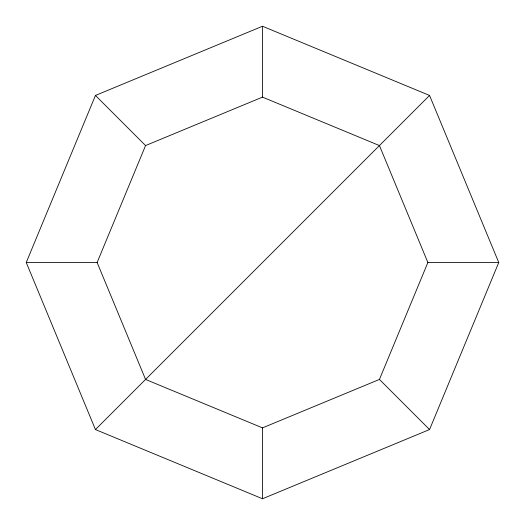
<?xml version="1.0" encoding="UTF-8"?>
<svg xmlns="http://www.w3.org/2000/svg" width="525" height="525" viewBox="0 0 525 525"><rect width="100%" height="100%" fill="white"/><g stroke="black" fill="none" stroke-linecap="round" stroke-linejoin="round"><path stroke-width="0.79" d="M26.25 262.5L95.445 95.445L262.5 26.25L429.555 95.445L498.75 262.5L429.555 429.555L262.5 498.75L95.445 429.555L26.25 262.5L97.125 262.5L145.563 379.437L262.5 427.875L379.437 379.437L427.875 262.5L379.437 145.563L262.5 97.125L145.563 145.563L97.125 262.5M95.445 429.555L429.555 95.445M427.875 262.5L498.75 262.5M95.445 95.445L145.563 145.563M379.437 379.437L429.555 429.555M262.5 26.25L262.5 97.125M262.5 427.875L262.5 498.75"/></g></svg>
